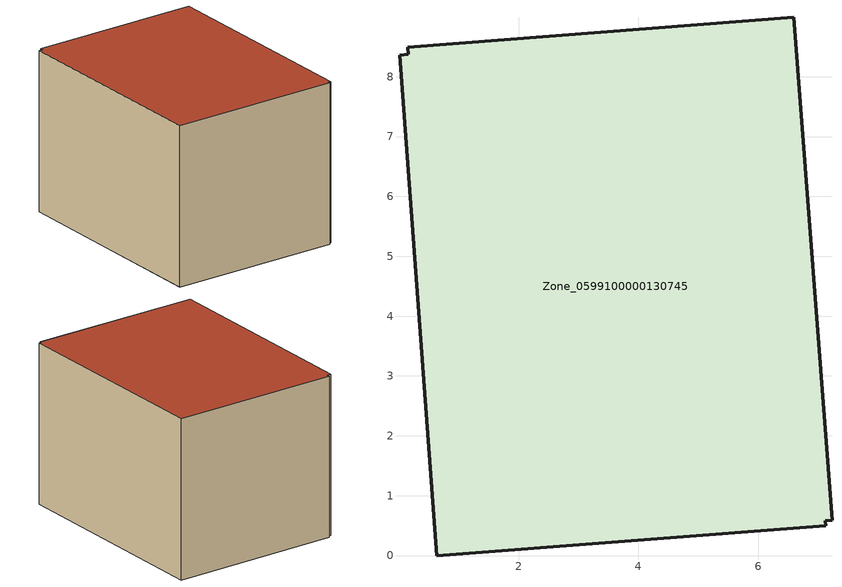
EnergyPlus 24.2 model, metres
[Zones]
Zone_0599100000130745
 floor ground (C_G): 7.12,0.58 7.13,0.5 0.63,0 0.01,8.36 0.16,8.37 0.15,8.49 6.59,8.99 7.23,0.59 z0
 wall outside (C_F): 0.01,8.36 0.63,0 7.13,0.5 7.12,0.58 7.23,0.59 6.59,8.99 0.15,8.49 0.16,8.37 0.01,8.36 z0:6.15
 roof outside (C_R): 6.59,8.99 0.15,8.49 0.16,8.37 0.01,8.36 0.63,0 7.13,0.5 7.12,0.58 7.23,0.59 z6.15
[BUILDING]
Pand.0599100000130745: North Axis=0; Terrain=City; Loads Convergence Tolerance Value=0.04; Temperature Convergence Tolerance Value=0.4; Solar Distribution=FullExterior; Maximum Number of Warmup Days=25; Minimum Number of Warmup Days=1
[Site:Location]
Rotterdam.The.Hague.AP_ZH_NLD Design_Conditions: Latitude=51.96; Longitude=4.45; Time Zone=1; Elevation=-4.5
[SITE:GROUNDTEMPERATURE:BUILDINGSURFACE]
18, 18, 18, 18, 18, 18, 18, 18, 18, 18, 18, 18
[MATERIAL] Thermal Absorptance=0.9; Solar Absorptance=0.7; Visible Absorptance=0.7
Name | Roughness | Thickness | Conductivity | Density | Specific Heat
G.TC.1946-1964 | MediumSmooth | 0.15 | 1 | 540 | 1210
F.TC.1946-1964 | Rough | 0.3 | 0.857143 | 1920 | 840
R.TC.1946-1964 | MediumRough | 0.2 | 0.235294 | 1500 | 1000
[CONSTRUCTION]
C_G: G.TC.1946-1964
C_F: F.TC.1946-1964
C_R: R.TC.1946-1964
[ZONE]
Zone_0599100000130745: Type=1; Multiplier=1; Ceiling Height=Autocalculate; Volume=Autocalculate; Floor Area=autocalculate; Part of Total Floor Area=Yes
[ZONEINFILTRATION:DESIGNFLOWRATE]
Infil_Zone_0599100000130745: Zone or ZoneList or Space or SpaceList=Zone_0599100000130745; Schedule=AlwaysOn; Design Flow Rate Calculation Method=Flow/Area; Flow Rate per Floor Area=0.003; Constant Term Coefficient=1; Temperature Term Coefficient=0; Velocity Term Coefficient=0; Velocity Squared Term Coefficient=0
[HVACTEMPLATE:ZONE:IDEALLOADSAIRSYSTEM]
Zone_0599100000130745: Maximum Heating Supply Air Temperature=50; Minimum Cooling Supply Air Temperature=13; Maximum Heating Supply Air Humidity Ratio=0.0156; Minimum Cooling Supply Air Humidity Ratio=0.0077; Heating Limit=NoLimit; Cooling Limit=NoLimit; Dehumidification Control Type=ConstantSensibleHeatRatio; Cooling Sensible Heat Ratio=0.7; Dehumidification Setpoint=60; Humidification Control Type=None; Humidification Setpoint=30; Outdoor Air Method=None; Outdoor Air Flow Rate per Person=0.00944; Outdoor Air Flow Rate per Zone Floor Area=0; Outdoor Air Flow Rate per Zone=0; Demand Controlled Ventilation Type=None; Outdoor Air Economizer Type=NoEconomizer; Heat Recovery Type=None; Sensible Heat Recovery Effectiveness=0.7; Latent Heat Recovery Effectiveness=0.65
[ZONECONTROL:THERMOSTAT]
ThermostatControl_Zone_0599100000130745: Zone or ZoneList=Zone_0599100000130745; Control Type Schedule=DualSetpointControlType; Control 1=Thermostat_Zone_0599100000130745; Temperature Difference Between Cutout And Setpoint=0
[THERMOSTATSETPOINT:DUALSETPOINT]
Thermostat_Zone_0599100000130745: Heating Setpoint Temperature Schedule=HeatingSetpoint_Zone_0599100000130745; Cooling Setpoint Temperature Schedule=CoolingSetpoint_Zone_0599100000130745
[SCHEDULE:COMPACT]
HeatingSetpoint_Zone_0599100000130745: Through: 12/31, For: AllDays, Until: 24:00, 21
CoolingSetpoint_Zone_0599100000130745: Through: 12/31, For: AllDays, Until: 24:00, 24
DualSetpointControlType: Through: 12/31, For: AllDays, Until: 24:00, 4
AlwaysOn: Through: 12/31, For: AllDays, Until: 24:00, 1
